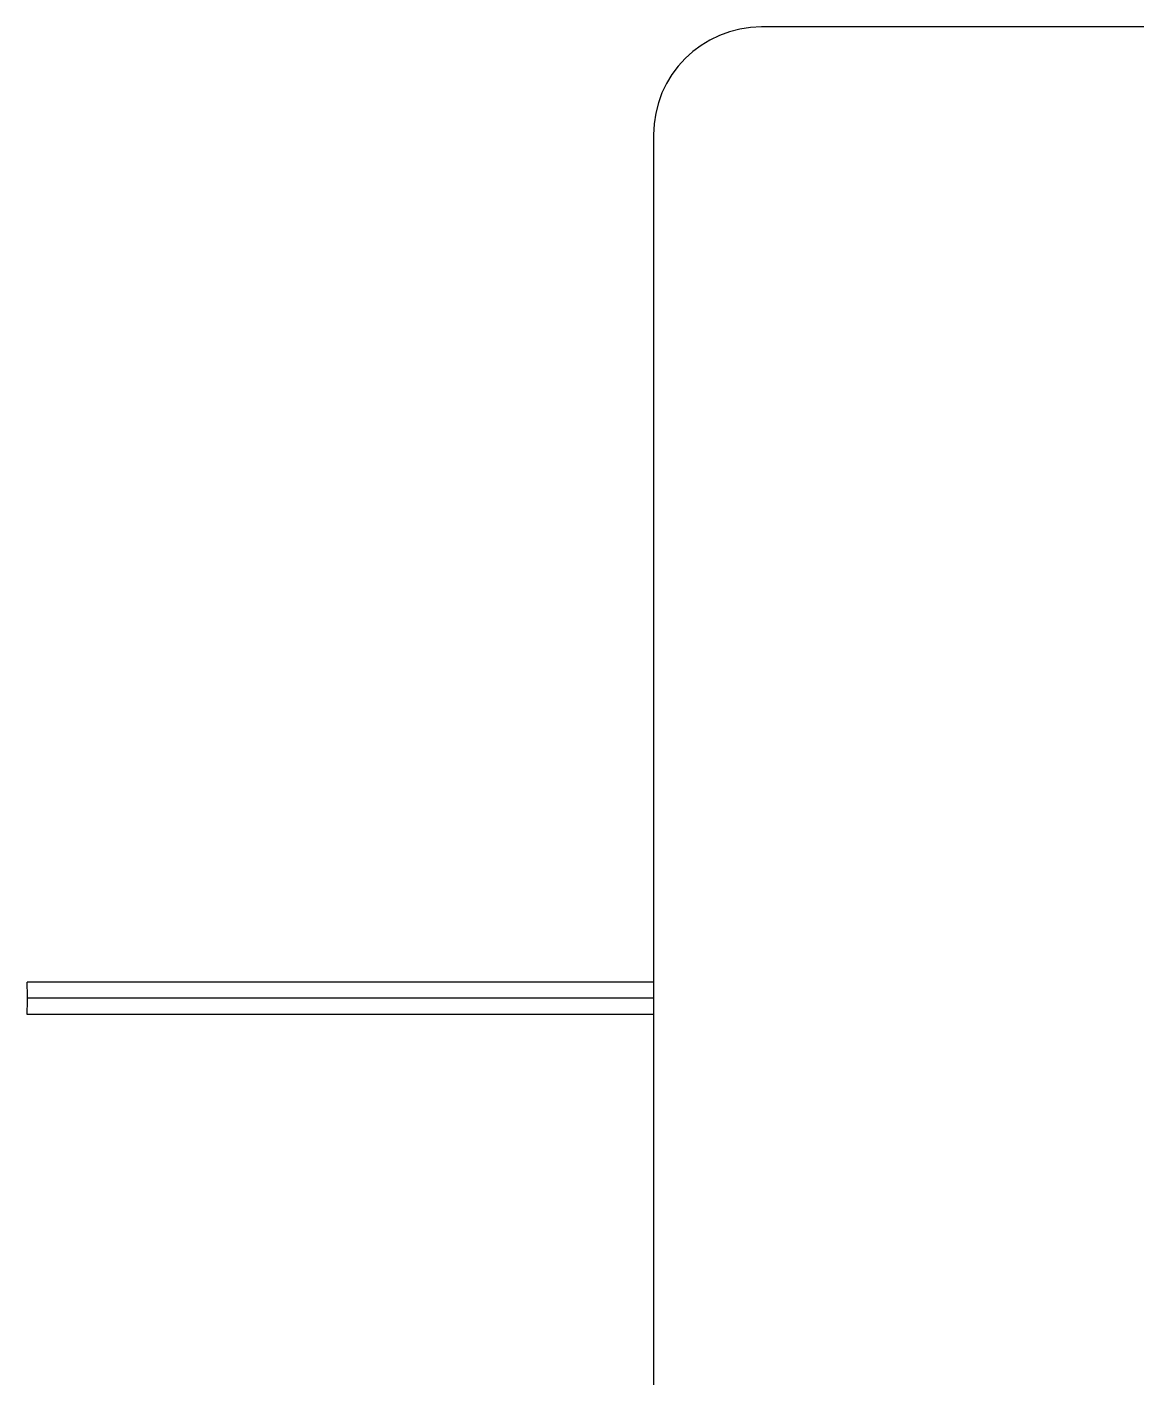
# Model space of a CAD drawing. Header units: millimetres. Extents: x 42151 to 59780, y 37376 to 44547.
# Drawn here: x 47870.42 to 47890.99, y 43239.3 to 43264.33 of the extents above; entities that cross this region are included whole.
import ezdxf

# ---------------------------------------------------------------- set-up
doc = ezdxf.new("R2010")
doc.units = ezdxf.units.MM
doc.layers.add('000-PI-Oprema', color=30, linetype='Continuous', lineweight=5)
doc.layers.add('004-PI-DIN Šina', color=3, linetype='Continuous')

# ---------------------------------------------------------------- blocks, each defined once
blk = doc.blocks.new('*U117')
at = {"layer": '004-PI-DIN Šina'}
for p, q in [((-148.3, 17.7), (-214.3, 17.7)), ((-216.3, 15.7), (-216.3, -23.3)), ((-216.3, 0), (-227.909, 0)), ((-216.298, -0.3), (-227.9, -0.3)), ((-216.3, -0.6), (-227.909, -0.6))]:
    blk.add_line(p, q, dxfattribs=at)
blk.add_arc((-214.3, 15.7), 2, 90, 180, dxfattribs=at)
for start_param, end_param in [(0, 0.058858), (6.224328, 6.283185)]:
    blk.add_ellipse((-233, -0.3), major_axis=(5.1, 0), ratio=1, start_param=start_param, end_param=end_param, dxfattribs=at)

msp = doc.modelspace()

# ---------------------------------------------------------------- block references
at = {"layer": '000-PI-Oprema'}
msp.add_blockref('*U117', (48098.326, 43246.632), dxfattribs=at)

doc.saveas('drawing.dxf')
